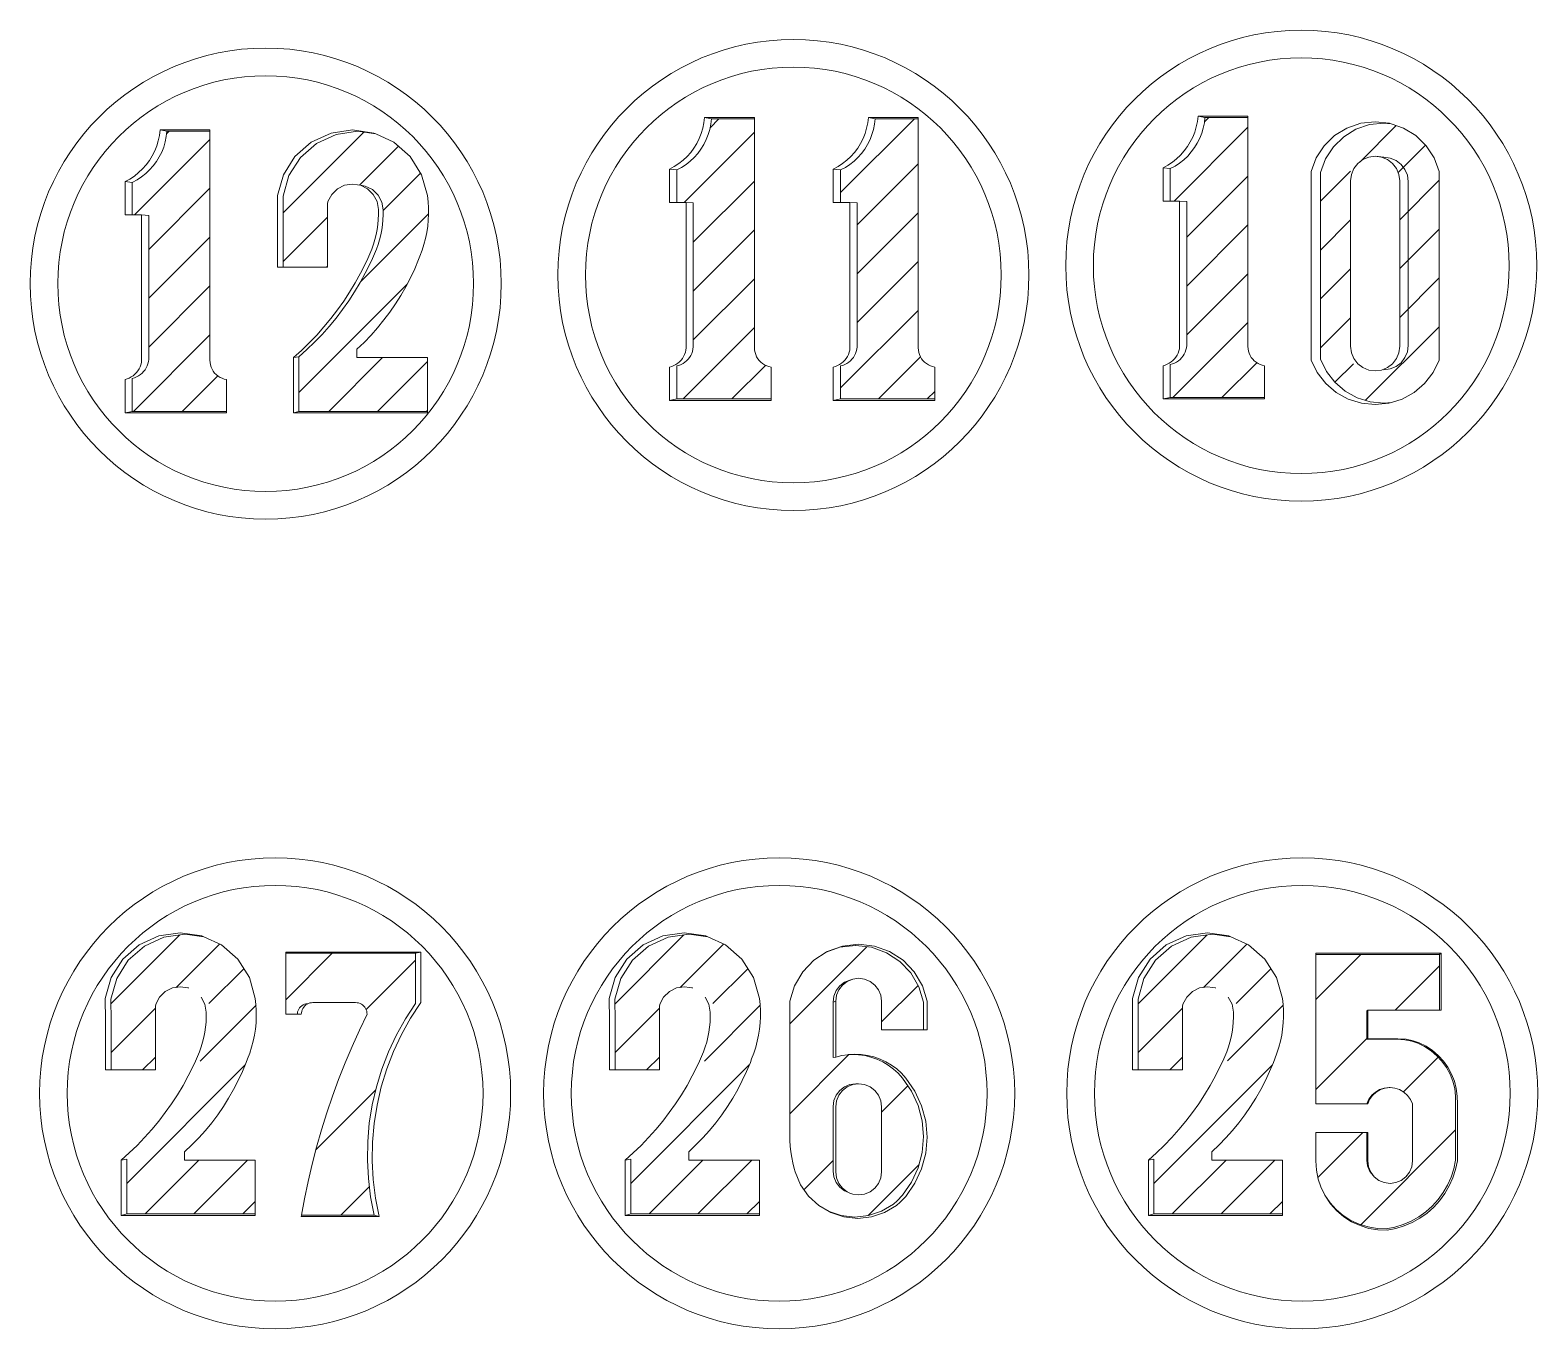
# Model space of a CAD drawing. Header units: inches. Extents: x -1979 to 7680, y -968 to 3127.
# Drawn here: x 2776.9 to 2827.2, y 992.8 to 1036.1 of the extents above; entities that cross this region are included whole.
import ezdxf

# ---------------------------------------------------------------- set-up
doc = ezdxf.new("R2010")
doc.units = ezdxf.units.IN
doc.header["$MEASUREMENT"] = 0
pattern_1 = [(45, (2232.7072, 1574.1366), (-0.8148213, 0.8148213), [])]

msp = doc.modelspace()

# ---------------------------------------------------------------- hatches: boundary and pattern name
at = {"lineweight": 20}
h = msp.add_hatch(dxfattribs=at)
h.set_pattern_fill('ANSI31', color=256, scale=9.218651)
h.set_pattern_definition(pattern_1)
h.paths.add_polyline_path([(2817.918, 1024.941), (2817.849, 1024.974), (2817.783, 1025.015), (2817.724, 1025.064), (2817.67, 1025.119), (2817.623, 1025.18), (2817.584, 1025.246), (2817.553, 1025.317), (2817.53, 1025.39), (2817.516, 1025.466), (2817.512, 1025.543), (2817.512, 1033.184), (2816.078, 1033.184), (2816.057, 1033.005), (2816.02, 1032.829), (2815.969, 1032.657), (2815.902, 1032.49), (2815.821, 1032.329), (2815.727, 1032.176), (2815.62, 1032.032), (2815.501, 1031.897), (2815.37, 1031.774), (2815.229, 1031.662), (2815.079, 1031.563), (2814.921, 1031.477), (2814.921, 1030.395), (2815.233, 1030.395), (2815.471, 1030.378), (2815.471, 1025.574), (2815.461, 1025.499), (2815.443, 1025.427), (2815.418, 1025.356), (2815.385, 1025.289), (2815.346, 1025.225), (2815.3, 1025.166), (2815.248, 1025.112), (2815.191, 1025.063), (2815.129, 1025.021), (2815.063, 1024.986), (2814.993, 1024.958), (2814.921, 1024.937), (2814.921, 1023.838), (2818.067, 1023.838), (2818.067, 1024.901), (2817.991, 1024.917)])
h = msp.add_hatch(dxfattribs=at)
h.set_pattern_fill('ANSI31', color=256, scale=9.218651)
h.set_pattern_definition(pattern_1)
h.paths.add_polyline_path([(2783.288, 1024.48), (2783.218, 1024.512), (2783.153, 1024.553), (2783.093, 1024.602), (2783.039, 1024.657), (2782.993, 1024.718), (2782.953, 1024.785), (2782.922, 1024.855), (2782.9, 1024.929), (2782.886, 1025.005), (2782.881, 1025.082), (2782.881, 1032.722), (2781.448, 1032.722), (2781.426, 1032.544), (2781.39, 1032.367), (2781.338, 1032.195), (2781.272, 1032.028), (2781.191, 1031.868), (2781.097, 1031.715), (2780.99, 1031.57), (2780.87, 1031.436), (2780.74, 1031.312), (2780.599, 1031.2), (2780.449, 1031.101), (2780.291, 1031.016), (2780.291, 1029.933), (2780.603, 1029.933), (2780.841, 1029.916), (2780.841, 1025.112), (2780.831, 1025.038), (2780.813, 1024.965), (2780.788, 1024.894), (2780.755, 1024.827), (2780.716, 1024.763), (2780.67, 1024.704), (2780.618, 1024.65), (2780.561, 1024.602), (2780.498, 1024.56), (2780.432, 1024.525), (2780.363, 1024.496), (2780.291, 1024.476), (2780.291, 1023.376), (2783.437, 1023.376), (2783.437, 1024.439), (2783.361, 1024.455)])
h = msp.add_hatch(dxfattribs=at)
h.set_pattern_fill('ANSI31', color=256, scale=9.218651)
h.set_pattern_definition(pattern_1)
h.paths.add_polyline_path([(2790.143, 1025.172), (2787.783, 1025.172), (2787.783, 1025.45), (2788.024, 1025.68), (2788.255, 1025.919), (2788.476, 1026.168), (2788.687, 1026.426), (2788.887, 1026.692), (2789.075, 1026.966), (2789.253, 1027.248), (2789.418, 1027.536), (2789.572, 1027.832), (2789.713, 1028.133), (2789.842, 1028.44), (2789.885, 1028.559), (2789.958, 1028.752), (2790.021, 1028.948), (2790.073, 1029.147), (2790.115, 1029.348), (2790.146, 1029.551), (2790.167, 1029.756), (2790.177, 1029.961), (2790.176, 1030.167), (2790.165, 1030.372), (2790.143, 1030.577), (2789.944, 1031.273), (2789.557, 1031.884), (2789.012, 1032.361), (2788.42, 1032.633), (2787.802, 1032.722), (2787.092, 1032.619), (2786.441, 1032.32), (2785.901, 1031.848), (2785.518, 1031.243), (2785.321, 1030.553), (2785.328, 1029.837), (2785.328, 1028.187), (2786.805, 1028.187), (2786.805, 1030.355), (2786.944, 1030.616), (2787.135, 1030.803), (2787.374, 1030.922), (2787.637, 1030.963), (2787.802, 1030.936), (2787.901, 1030.922), (2787.906, 1030.92), (2788.063, 1030.895), (2788.3, 1030.777), (2788.489, 1030.593), (2788.613, 1030.359), (2788.661, 1030.099), (2788.661, 1029.932), (2788.653, 1029.764), (2788.637, 1029.598), (2788.613, 1029.432), (2788.581, 1029.268), (2788.541, 1029.105), (2788.493, 1028.945), (2788.438, 1028.787), (2788.375, 1028.632), (2788.304, 1028.48), (2788.226, 1028.306), (2788.065, 1027.986), (2787.892, 1027.673), (2787.707, 1027.366), (2787.512, 1027.066), (2787.305, 1026.774), (2787.087, 1026.49), (2786.859, 1026.214), (2786.62, 1025.947), (2786.372, 1025.689), (2786.115, 1025.44), (2785.848, 1025.202), (2785.848, 1023.376), (2790.143, 1023.376)])
h = msp.add_hatch(dxfattribs=at)
h.set_pattern_fill('ANSI31', color=256, scale=9.218651)
h.set_pattern_definition(pattern_1)
h.paths.add_polyline_path([(2801.455, 1024.895), (2801.385, 1024.928), (2801.32, 1024.969), (2801.26, 1025.017), (2801.206, 1025.072), (2801.159, 1025.133), (2801.12, 1025.2), (2801.089, 1025.27), (2801.066, 1025.344), (2801.053, 1025.42), (2801.048, 1025.497), (2801.048, 1033.137), (2799.614, 1033.137), (2799.593, 1032.959), (2799.557, 1032.783), (2799.505, 1032.61), (2799.439, 1032.443), (2799.358, 1032.283), (2799.264, 1032.13), (2799.156, 1031.985), (2799.037, 1031.851), (2798.906, 1031.727), (2798.766, 1031.616), (2798.616, 1031.516), (2798.458, 1031.431), (2798.458, 1030.348), (2798.77, 1030.348), (2799.007, 1030.331), (2799.007, 1025.527), (2798.997, 1025.453), (2798.98, 1025.38), (2798.954, 1025.309), (2798.922, 1025.242), (2798.882, 1025.178), (2798.837, 1025.119), (2798.785, 1025.065), (2798.727, 1025.017), (2798.665, 1024.975), (2798.599, 1024.94), (2798.53, 1024.912), (2798.458, 1024.891), (2798.458, 1023.791), (2801.603, 1023.791), (2801.603, 1024.854), (2801.528, 1024.87)])
h = msp.add_hatch(dxfattribs=at)
h.set_pattern_fill('ANSI31', color=256, scale=9.218651)
h.set_pattern_definition(pattern_1)
h.paths.add_polyline_path([(2806.919, 1024.895), (2806.849, 1024.928), (2806.784, 1024.969), (2806.724, 1025.017), (2806.67, 1025.072), (2806.624, 1025.133), (2806.584, 1025.2), (2806.553, 1025.27), (2806.531, 1025.344), (2806.517, 1025.42), (2806.512, 1025.497), (2806.512, 1033.137), (2805.079, 1033.137), (2805.057, 1032.959), (2805.021, 1032.783), (2804.969, 1032.61), (2804.903, 1032.443), (2804.822, 1032.283), (2804.728, 1032.13), (2804.621, 1031.985), (2804.501, 1031.851), (2804.371, 1031.727), (2804.23, 1031.616), (2804.08, 1031.516), (2803.922, 1031.431), (2803.922, 1030.348), (2804.234, 1030.348), (2804.472, 1030.331), (2804.472, 1025.527), (2804.462, 1025.453), (2804.444, 1025.38), (2804.419, 1025.309), (2804.386, 1025.242), (2804.347, 1025.178), (2804.301, 1025.119), (2804.249, 1025.065), (2804.192, 1025.017), (2804.13, 1024.975), (2804.063, 1024.94), (2803.994, 1024.912), (2803.922, 1024.891), (2803.922, 1023.791), (2807.068, 1023.791), (2807.068, 1024.854), (2806.992, 1024.87)])
h = msp.add_hatch(dxfattribs=at)
h.set_pattern_fill('ANSI31', color=256, scale=9.218651)
h.set_pattern_definition(pattern_1)
h.paths.add_polyline_path([(2819.933, 1031.348), (2819.933, 1025.12), (2820.134, 1024.711), (2820.414, 1024.351), (2820.76, 1024.054), (2821.159, 1023.833), (2821.594, 1023.697), (2822.047, 1023.651), (2822.297, 1023.676), (2822.652, 1023.788), (2823.055, 1024.011), (2823.405, 1024.31), (2823.687, 1024.674), (2823.89, 1025.087), (2823.89, 1031.377), (2823.721, 1031.831), (2823.456, 1032.237), (2823.109, 1032.576), (2822.696, 1032.83), (2822.29, 1032.97), (2822.047, 1032.997), (2821.57, 1032.944), (2821.116, 1032.788), (2820.707, 1032.536), (2820.363, 1032.201), (2820.1, 1031.798)])
h.paths.add_polyline_path([(2822.575, 1025.152), (2821.878, 1024.617), (2821.011, 1024.976), (2820.935, 1025.548), (2820.935, 1031.466), (2821.633, 1032.001), (2821.955, 1031.867), (2822.322, 1031.826), (2822.575, 1031.215)], flags=16)
h = msp.add_hatch(dxfattribs=at)
h.set_pattern_fill('ANSI31', color=256, scale=9.218651)
h.set_pattern_definition([(45, (2144.1699, 1574.1366), (-0.8148213, 0.8148213), [])])
h.paths.add_polyline_path([(2784.395, 998.393), (2782.037, 998.393), (2782.037, 998.67), (2782.278, 998.9), (2782.509, 999.139), (2782.73, 999.388), (2782.94, 999.645), (2783.14, 999.911), (2783.329, 1000.185), (2783.506, 1000.466), (2783.671, 1000.755), (2783.825, 1001.05), (2783.966, 1001.351), (2784.095, 1001.658), (2784.138, 1001.777), (2784.211, 1001.969), (2784.273, 1002.165), (2784.325, 1002.364), (2784.367, 1002.565), (2784.399, 1002.768), (2784.419, 1002.973), (2784.429, 1003.178), (2784.429, 1003.383), (2784.417, 1003.589), (2784.395, 1003.793), (2784.197, 1004.488), (2783.809, 1005.099), (2783.265, 1005.575), (2782.674, 1005.847), (2782.056, 1005.936), (2781.347, 1005.834), (2780.697, 1005.535), (2780.157, 1005.063), (2779.774, 1004.458), (2779.577, 1003.77), (2779.584, 1003.053), (2779.584, 1001.406), (2781.06, 1001.406), (2781.06, 1003.572), (2781.198, 1003.832), (2781.39, 1004.019), (2781.628, 1004.138), (2781.892, 1004.179), (2782.056, 1004.152), (2782.155, 1004.138), (2782.16, 1004.136), (2782.317, 1004.111), (2782.553, 1003.993), (2782.743, 1003.809), (2782.867, 1003.575), (2782.914, 1003.315), (2782.914, 1003.148), (2782.906, 1002.981), (2782.89, 1002.815), (2782.866, 1002.649), (2782.834, 1002.485), (2782.794, 1002.323), (2782.747, 1002.162), (2782.691, 1002.004), (2782.628, 1001.85), (2782.558, 1001.698), (2782.48, 1001.524), (2782.319, 1001.205), (2782.146, 1000.891), (2781.962, 1000.585), (2781.766, 1000.285), (2781.559, 999.993), (2781.342, 999.709), (2781.114, 999.434), (2780.876, 999.167), (2780.628, 998.909), (2780.37, 998.661), (2780.104, 998.422), (2780.104, 996.598), (2784.395, 996.598)])
h = msp.add_hatch(dxfattribs=at)
h.set_pattern_fill('ANSI31', color=256, scale=9.218651)
h.set_pattern_definition([(45, (2160.9864, 1574.1366), (-0.8148213, 0.8148213), [])])
h.paths.add_polyline_path([(2801.211, 998.393), (2798.854, 998.393), (2798.854, 998.67), (2799.094, 998.9), (2799.325, 999.139), (2799.546, 999.388), (2799.757, 999.645), (2799.956, 999.911), (2800.145, 1000.185), (2800.322, 1000.466), (2800.488, 1000.755), (2800.641, 1001.05), (2800.782, 1001.351), (2800.911, 1001.658), (2800.954, 1001.777), (2801.027, 1001.969), (2801.09, 1002.165), (2801.142, 1002.364), (2801.184, 1002.565), (2801.215, 1002.768), (2801.236, 1002.973), (2801.246, 1003.178), (2801.245, 1003.383), (2801.233, 1003.589), (2801.211, 1003.793), (2801.013, 1004.488), (2800.626, 1005.099), (2800.081, 1005.575), (2799.49, 1005.847), (2798.872, 1005.936), (2798.164, 1005.834), (2797.513, 1005.535), (2796.974, 1005.063), (2796.59, 1004.458), (2796.394, 1003.77), (2796.401, 1003.053), (2796.401, 1001.406), (2797.876, 1001.406), (2797.876, 1003.572), (2798.015, 1003.832), (2798.206, 1004.019), (2798.445, 1004.138), (2798.708, 1004.179), (2798.872, 1004.152), (2798.972, 1004.138), (2798.976, 1004.136), (2799.134, 1004.111), (2799.37, 1003.993), (2799.559, 1003.809), (2799.683, 1003.575), (2799.73, 1003.315), (2799.731, 1003.148), (2799.723, 1002.981), (2799.707, 1002.815), (2799.683, 1002.649), (2799.651, 1002.485), (2799.611, 1002.323), (2799.563, 1002.162), (2799.508, 1002.004), (2799.445, 1001.85), (2799.374, 1001.698), (2799.296, 1001.524), (2799.135, 1001.205), (2798.963, 1000.891), (2798.778, 1000.585), (2798.583, 1000.285), (2798.376, 999.993), (2798.158, 999.709), (2797.93, 999.434), (2797.692, 999.167), (2797.444, 998.909), (2797.187, 998.661), (2796.92, 998.422), (2796.92, 996.598), (2801.211, 996.598)])
h = msp.add_hatch(dxfattribs=at)
h.set_pattern_fill('ANSI31', color=256, scale=17)
h.set_pattern_definition([(45, (1809.5133, 1888.4863), (-1.502602, 1.502602), [])])
h.paths.add_polyline_path([(2805.988, 1001.134), (2805.844, 1001.292), (2805.685, 1001.435), (2805.513, 1001.562), (2805.329, 1001.671), (2805.135, 1001.761), (2804.934, 1001.832), (2804.726, 1001.882), (2804.514, 1001.912), (2804.301, 1001.921), (2804.154, 1001.912), (2803.966, 1001.882), (2803.757, 1001.828), (2803.67, 1001.821), (2803.67, 1003.671), (2803.695, 1003.867), (2803.771, 1004.05), (2803.892, 1004.207), (2804.049, 1004.328), (2804.232, 1004.404), (2804.325, 1004.436), (2804.524, 1004.462), (2804.722, 1004.436), (2804.907, 1004.36), (2805.065, 1004.238), (2805.187, 1004.079), (2805.264, 1003.894), (2805.29, 1003.696), (2805.29, 1002.744), (2806.69, 1002.744), (2806.69, 1003.671), (2806.533, 1004.18), (2806.264, 1004.639), (2805.896, 1005.024), (2805.451, 1005.315), (2804.95, 1005.496), (2804.428, 1005.557), (2804.421, 1005.557), (2803.892, 1005.496), (2803.44, 1005.332), (2803.027, 1005.062), (2802.656, 1004.673), (2802.384, 1004.21), (2802.225, 1003.696), (2802.225, 999.245), (2802.229, 999.054), (2802.242, 998.864), (2802.263, 998.675), (2802.292, 998.486), (2802.33, 998.3), (2802.375, 998.115), (2802.409, 998.001), (2802.588, 997.574), (2802.854, 997.195), (2803.194, 996.881), (2803.535, 996.68), (2803.941, 996.546), (2804.397, 996.497), (2804.852, 996.546), (2805.287, 996.69), (2805.682, 996.922), (2805.805, 997.036), (2805.988, 997.222), (2806.288, 997.658), (2806.509, 998.139), (2806.645, 998.651), (2806.69, 999.178), (2806.645, 999.706), (2806.509, 1000.217), (2806.288, 1000.698)])
h.paths.add_polyline_path([(2803.695, 1000.383), (2803.771, 1000.566), (2803.892, 1000.723), (2804.049, 1000.843), (2804.232, 1000.919), (2804.428, 1000.945), (2804.524, 1000.943), (2804.722, 1000.917), (2804.907, 1000.841), (2805.065, 1000.719), (2805.187, 1000.56), (2805.264, 1000.375), (2805.29, 1000.177), (2805.29, 998.001), (2805.264, 997.802), (2805.187, 997.617), (2805.065, 997.459), (2804.907, 997.337), (2804.722, 997.26), (2804.524, 997.234), (2804.325, 997.26), (2804.232, 997.298), (2804.141, 997.337), (2804.049, 997.374), (2803.892, 997.494), (2803.771, 997.652), (2803.695, 997.834), (2803.67, 998.031), (2803.67, 1000.186)], flags=16)
h = msp.add_hatch(dxfattribs=at)
h.set_pattern_fill('ANSI31', color=256, scale=9.218651)
h.set_pattern_definition([(45, (2178.4394, 1574.1366), (-0.8148213, 0.8148213), [])])
h.paths.add_polyline_path([(2818.664, 998.393), (2816.307, 998.393), (2816.307, 998.67), (2816.548, 998.9), (2816.778, 999.139), (2816.999, 999.388), (2817.21, 999.645), (2817.409, 999.911), (2817.598, 1000.185), (2817.775, 1000.466), (2817.941, 1000.755), (2818.094, 1001.05), (2818.235, 1001.351), (2818.364, 1001.658), (2818.407, 1001.777), (2818.48, 1001.969), (2818.543, 1002.165), (2818.595, 1002.364), (2818.637, 1002.565), (2818.668, 1002.768), (2818.689, 1002.973), (2818.699, 1003.178), (2818.698, 1003.383), (2818.687, 1003.589), (2818.664, 1003.793), (2818.466, 1004.488), (2818.079, 1005.099), (2817.534, 1005.575), (2816.943, 1005.847), (2816.326, 1005.936), (2815.617, 1005.834), (2814.966, 1005.535), (2814.427, 1005.063), (2814.043, 1004.458), (2813.847, 1003.77), (2813.854, 1003.053), (2813.854, 1001.406), (2815.329, 1001.406), (2815.329, 1003.572), (2815.468, 1003.832), (2815.659, 1004.019), (2815.898, 1004.138), (2816.161, 1004.179), (2816.326, 1004.152), (2816.425, 1004.138), (2816.429, 1004.136), (2816.587, 1004.111), (2816.823, 1003.993), (2817.012, 1003.809), (2817.136, 1003.575), (2817.184, 1003.315), (2817.184, 1003.148), (2817.176, 1002.981), (2817.16, 1002.815), (2817.136, 1002.649), (2817.104, 1002.485), (2817.064, 1002.323), (2817.016, 1002.162), (2816.961, 1002.004), (2816.898, 1001.85), (2816.828, 1001.698), (2816.749, 1001.524), (2816.588, 1001.205), (2816.416, 1000.891), (2816.231, 1000.585), (2816.036, 1000.285), (2815.829, 999.993), (2815.611, 999.709), (2815.383, 999.434), (2815.145, 999.167), (2814.897, 998.909), (2814.64, 998.661), (2814.373, 998.422), (2814.373, 996.598), (2818.664, 996.598)])
h = msp.add_hatch(dxfattribs=at)
h.set_pattern_fill('ANSI31', color=256, scale=17)
h.set_pattern_definition([(45, (1807.0954, 1888.6537), (-1.502602, 1.502602), [])])
h.paths.add_polyline_path([(2788.198, 999.631), (2788.295, 1000.241), (2788.434, 1000.843), (2788.616, 1001.434), (2788.839, 1002.01), (2789.101, 1002.57), (2789.402, 1003.109), (2789.741, 1003.626), (2789.741, 1005.296), (2785.411, 1005.296), (2785.411, 1003.262), (2785.796, 1003.262), (2785.799, 1003.317), (2785.832, 1003.412), (2785.888, 1003.497), (2785.964, 1003.563), (2786.055, 1003.608), (2786.08, 1003.613), (2786.032, 1003.597), (2785.987, 1003.575), (2785.945, 1003.547), (2785.907, 1003.513), (2785.874, 1003.475), (2785.846, 1003.434), (2785.824, 1003.388), (2785.807, 1003.341), (2785.798, 1003.291), (2785.796, 1003.262), (2785.929, 1003.262), (2785.934, 1003.339), (2785.967, 1003.436), (2786.024, 1003.521), (2786.101, 1003.588), (2786.193, 1003.633), (2786.268, 1003.648), (2786.319, 1003.652), (2787.774, 1003.652), (2787.865, 1003.633), (2787.956, 1003.588), (2788.032, 1003.52), (2788.088, 1003.435), (2788.12, 1003.338), (2788.124, 1003.262), (2787.866, 1002.728), (2787.622, 1002.187), (2787.392, 1001.641), (2787.174, 1001.089), (2786.97, 1000.532), (2786.78, 999.97), (2786.603, 999.403), (2786.44, 998.833), (2786.292, 998.259), (2786.157, 997.681), (2786.036, 997.1), (2785.938, 996.561), (2788.362, 996.561), (2788.243, 997.167), (2788.166, 997.781), (2788.133, 998.398), (2788.144, 999.015)])
h = msp.add_hatch(dxfattribs=at)
h.set_pattern_fill('ANSI31', color=256, scale=17)
h.set_pattern_definition([(45, (1813.7434, 1888.0015), (-1.502602, 1.502602), [])])
h.paths.add_polyline_path([(2823.984, 1001.693), (2823.812, 1001.88), (2823.619, 1002.044), (2823.407, 1002.183), (2823.179, 1002.294), (2822.981, 1002.363), (2822.751, 1002.411), (2822.479, 1002.43), (2821.479, 1002.43), (2821.479, 1003.398), (2823.903, 1003.398), (2823.903, 1005.257), (2819.772, 1005.257), (2819.772, 1000.276), (2821.479, 1000.276), (2821.545, 1000.425), (2821.641, 1000.557), (2821.762, 1000.666), (2821.903, 1000.747), (2822.058, 1000.798), (2822.237, 1000.817), (2822.417, 1000.798), (2822.573, 1000.747), (2822.716, 1000.664), (2822.838, 1000.554), (2822.934, 1000.421), (2823.001, 1000.271), (2823.001, 998.368), (2822.976, 998.174), (2822.901, 997.994), (2822.782, 997.839), (2822.627, 997.72), (2822.447, 997.645), (2822.253, 997.62), (2822.06, 997.645), (2821.879, 997.72), (2821.71, 997.85), (2821.579, 998.021), (2821.505, 998.2), (2821.479, 998.391), (2821.479, 999.319), (2819.772, 999.319), (2819.772, 998.368), (2819.793, 998.06), (2819.854, 997.757), (2819.944, 997.499), (2820.082, 997.226), (2820.254, 996.974), (2820.459, 996.747), (2820.692, 996.55), (2820.949, 996.385), (2821.226, 996.256), (2821.518, 996.165), (2821.819, 996.114), (2822.125, 996.103), (2822.41, 996.159), (2822.687, 996.245), (2822.954, 996.36), (2823.207, 996.502), (2823.444, 996.671), (2823.661, 996.864), (2823.857, 997.079), (2824.029, 997.314), (2824.174, 997.565), (2824.292, 997.83), (2824.382, 998.107), (2824.441, 998.391), (2824.441, 1000.276), (2824.44, 1000.53), (2824.408, 1000.782), (2824.345, 1001.027), (2824.253, 1001.264), (2824.132, 1001.486)])

# ---------------------------------------------------------------- linework, layer by layer
for p, q in [((2798.458, 1031.431), (2798.458, 1030.348)), ((2803.922, 1031.431), (2803.922, 1030.348)), ((2814.921, 1031.477), (2814.921, 1030.395)), ((2780.291, 1031.016), (2780.291, 1029.933)), ((2798.458, 1023.791), (2801.603, 1023.791)), ((2803.922, 1023.791), (2807.068, 1023.791)), ((2814.921, 1023.838), (2818.067, 1023.838)), ((2780.291, 1023.376), (2783.437, 1023.376)), ((2823.903, 1005.257), (2823.903, 1003.398)), ((2804.325, 1004.436), (2804.524, 1004.462)), ((2821.506, 1003.398), (2821.506, 1002.446)), ((2822.253, 1000.815), (2822.417, 1000.798)), ((2822.417, 1000.798), (2822.573, 1000.747)), ((2822.573, 1000.747), (2822.716, 1000.664)), ((2822.716, 1000.664), (2822.838, 1000.554)), ((2822.838, 1000.554), (2822.934, 1000.421)), ((2819.772, 1000.276), (2821.479, 1000.276)), ((2822.934, 1000.421), (2823.001, 1000.271)), ((2823.001, 1000.271), (2823.001, 998.368)), ((2822.901, 997.994), (2822.782, 997.839)), ((2822.976, 998.174), (2822.901, 997.994)), ((2823.001, 998.368), (2822.976, 998.174)), ((2821.879, 997.72), (2821.725, 997.839)), ((2822.06, 997.645), (2821.879, 997.72)), ((2822.253, 997.62), (2822.06, 997.645)), ((2822.447, 997.645), (2822.253, 997.62)), ((2822.627, 997.72), (2822.447, 997.645)), ((2822.782, 997.839), (2822.627, 997.72)), ((2785.938, 996.561), (2788.362, 996.561))]:
    msp.add_line(p, q, dxfattribs=at)
for points in [[(2798.215, 1023.744), (2801.603, 1023.744), (2801.603, 1023.791), (2801.603, 1024.854), (2801.528, 1024.87), (2801.455, 1024.895), (2801.385, 1024.928), (2801.32, 1024.969), (2801.26, 1025.017), (2801.206, 1025.072), (2801.159, 1025.133), (2801.12, 1025.2), (2801.089, 1025.27), (2801.066, 1025.344), (2801.053, 1025.42), (2801.048, 1025.497), (2801.048, 1033.137), (2801.048, 1033.182), (2799.383, 1033.182), (2799.361, 1033.002), (2799.324, 1032.824), (2799.272, 1032.65), (2799.205, 1032.481), (2799.124, 1032.319), (2799.028, 1032.164), (2798.92, 1032.019), (2798.8, 1031.883), (2798.668, 1031.758), (2798.526, 1031.645), (2798.374, 1031.545), (2798.215, 1031.459), (2798.215, 1030.348), (2798.458, 1030.348), (2798.77, 1030.348), (2798.77, 1025.497), (2798.76, 1025.422), (2798.742, 1025.348), (2798.716, 1025.277), (2798.683, 1025.209), (2798.644, 1025.145), (2798.597, 1025.085), (2798.545, 1025.03), (2798.487, 1024.982), (2798.424, 1024.939), (2798.357, 1024.904), (2798.287, 1024.875), (2798.215, 1024.854), (2798.215, 1023.744), (2798.458, 1023.791), (2798.458, 1024.891), (2798.53, 1024.912), (2798.599, 1024.94), (2798.665, 1024.975), (2798.727, 1025.017), (2798.785, 1025.065), (2798.837, 1025.119), (2798.882, 1025.178), (2798.922, 1025.242), (2798.954, 1025.309), (2798.98, 1025.38), (2798.997, 1025.453), (2799.007, 1025.527), (2799.007, 1030.331), (2798.77, 1030.348)], [(2799.383, 1033.182), (2799.614, 1033.137), (2801.048, 1033.137)], [(2803.679, 1023.744), (2807.068, 1023.744), (2807.068, 1023.791), (2807.068, 1024.854), (2806.992, 1024.87), (2806.919, 1024.895), (2806.849, 1024.928), (2806.784, 1024.969), (2806.724, 1025.017), (2806.67, 1025.072), (2806.624, 1025.133), (2806.584, 1025.2), (2806.553, 1025.27), (2806.531, 1025.344), (2806.517, 1025.42), (2806.512, 1025.497), (2806.512, 1033.137), (2806.512, 1033.182), (2804.847, 1033.182), (2804.826, 1033.002), (2804.789, 1032.824), (2804.736, 1032.65), (2804.669, 1032.481), (2804.588, 1032.319), (2804.493, 1032.164), (2804.384, 1032.019), (2804.264, 1031.883), (2804.132, 1031.758), (2803.99, 1031.645), (2803.838, 1031.545), (2803.679, 1031.459), (2803.679, 1030.348), (2803.922, 1030.348), (2804.234, 1030.348), (2804.234, 1025.497), (2804.224, 1025.422), (2804.206, 1025.348), (2804.181, 1025.277), (2804.148, 1025.209), (2804.108, 1025.145), (2804.061, 1025.085), (2804.009, 1025.03), (2803.951, 1024.982), (2803.889, 1024.939), (2803.822, 1024.904), (2803.752, 1024.875), (2803.679, 1024.854), (2803.679, 1023.744), (2803.922, 1023.791), (2803.922, 1024.891), (2803.994, 1024.912), (2804.063, 1024.94), (2804.13, 1024.975), (2804.192, 1025.017), (2804.249, 1025.065), (2804.301, 1025.119), (2804.347, 1025.178), (2804.386, 1025.242), (2804.419, 1025.309), (2804.444, 1025.38), (2804.462, 1025.453), (2804.472, 1025.527), (2804.472, 1030.331), (2804.234, 1030.348)], [(2804.847, 1033.182), (2805.079, 1033.137), (2806.512, 1033.137)], [(2814.678, 1023.791), (2818.067, 1023.791), (2818.067, 1023.838), (2818.067, 1024.901), (2817.991, 1024.917), (2817.918, 1024.941), (2817.849, 1024.974), (2817.783, 1025.015), (2817.724, 1025.064), (2817.67, 1025.119), (2817.623, 1025.18), (2817.584, 1025.246), (2817.553, 1025.317), (2817.53, 1025.39), (2817.516, 1025.466), (2817.512, 1025.543), (2817.512, 1033.184), (2817.512, 1033.228), (2815.846, 1033.228), (2815.825, 1033.048), (2815.788, 1032.87), (2815.736, 1032.696), (2815.669, 1032.528), (2815.587, 1032.365), (2815.492, 1032.211), (2815.384, 1032.065), (2815.263, 1031.929), (2815.131, 1031.805), (2814.989, 1031.692), (2814.838, 1031.592), (2814.678, 1031.505), (2814.678, 1030.395), (2814.921, 1030.395), (2815.233, 1030.395), (2815.233, 1025.543), (2815.223, 1025.468), (2815.205, 1025.395), (2815.18, 1025.324), (2815.147, 1025.255), (2815.107, 1025.191), (2815.061, 1025.131), (2815.008, 1025.077), (2814.95, 1025.028), (2814.888, 1024.986), (2814.821, 1024.95), (2814.751, 1024.922), (2814.678, 1024.901), (2814.678, 1023.791), (2814.921, 1023.838), (2814.921, 1024.937), (2814.993, 1024.958), (2815.063, 1024.986), (2815.129, 1025.021), (2815.191, 1025.063), (2815.248, 1025.112), (2815.3, 1025.166), (2815.346, 1025.225), (2815.385, 1025.289), (2815.418, 1025.356), (2815.443, 1025.427), (2815.461, 1025.499), (2815.471, 1025.574), (2815.471, 1030.378), (2815.233, 1030.395)], [(2814.678, 1031.505), (2814.921, 1031.477), (2815.079, 1031.563), (2815.229, 1031.662), (2815.37, 1031.774), (2815.501, 1031.897), (2815.62, 1032.032), (2815.727, 1032.176), (2815.821, 1032.329), (2815.902, 1032.49), (2815.969, 1032.657), (2816.02, 1032.829), (2816.057, 1033.005), (2816.078, 1033.184)], [(2815.846, 1033.228), (2816.078, 1033.184), (2817.512, 1033.184)], [(2780.048, 1023.329), (2783.437, 1023.329), (2783.437, 1023.376), (2783.437, 1024.439), (2783.361, 1024.455), (2783.288, 1024.48), (2783.218, 1024.512), (2783.153, 1024.553), (2783.093, 1024.602), (2783.039, 1024.657), (2782.993, 1024.718), (2782.953, 1024.785), (2782.922, 1024.855), (2782.9, 1024.929), (2782.886, 1025.005), (2782.881, 1025.082), (2782.881, 1032.722), (2782.881, 1032.767), (2781.216, 1032.767), (2781.195, 1032.586), (2781.158, 1032.409), (2781.105, 1032.235), (2781.038, 1032.066), (2780.957, 1031.904), (2780.862, 1031.749), (2780.753, 1031.604), (2780.633, 1031.468), (2780.501, 1031.343), (2780.359, 1031.23), (2780.207, 1031.13), (2780.048, 1031.043), (2780.048, 1029.933), (2780.291, 1029.933), (2780.603, 1029.933), (2780.603, 1025.082), (2780.593, 1025.007), (2780.575, 1024.933), (2780.55, 1024.862), (2780.517, 1024.794), (2780.477, 1024.73), (2780.43, 1024.67), (2780.378, 1024.615), (2780.32, 1024.566), (2780.257, 1024.524), (2780.191, 1024.488), (2780.121, 1024.46), (2780.048, 1024.439), (2780.048, 1023.329), (2780.291, 1023.376), (2780.291, 1024.476), (2780.363, 1024.496), (2780.432, 1024.525), (2780.498, 1024.56), (2780.561, 1024.602), (2780.618, 1024.65), (2780.67, 1024.704), (2780.716, 1024.763), (2780.755, 1024.827), (2780.788, 1024.894), (2780.813, 1024.965), (2780.831, 1025.038), (2780.841, 1025.112), (2780.841, 1029.916), (2780.603, 1029.933)], [(2780.048, 1031.043), (2780.291, 1031.016), (2780.449, 1031.101), (2780.599, 1031.2), (2780.74, 1031.312), (2780.87, 1031.436), (2780.99, 1031.57), (2781.097, 1031.715), (2781.191, 1031.868), (2781.272, 1032.028), (2781.338, 1032.195), (2781.39, 1032.367), (2781.426, 1032.544), (2781.448, 1032.722)], [(2781.216, 1032.767), (2781.448, 1032.722), (2782.881, 1032.722)], [(2785.139, 1028.187), (2785.139, 1029.853), (2785.132, 1030.577), (2785.331, 1031.273), (2785.718, 1031.884), (2786.263, 1032.361), (2786.921, 1032.663), (2787.637, 1032.767), (2788.354, 1032.663), (2788.42, 1032.633), (2789.012, 1032.361), (2789.557, 1031.884), (2789.944, 1031.273), (2790.143, 1030.577), (2790.165, 1030.372), (2790.176, 1030.167), (2790.177, 1029.961), (2790.167, 1029.756), (2790.146, 1029.551), (2790.115, 1029.348), (2790.073, 1029.147), (2790.021, 1028.948), (2789.958, 1028.752), (2789.885, 1028.559), (2789.842, 1028.44), (2789.713, 1028.133), (2789.572, 1027.832), (2789.418, 1027.536), (2789.253, 1027.248), (2789.075, 1026.966), (2788.887, 1026.692), (2788.687, 1026.426), (2788.476, 1026.168), (2788.255, 1025.919), (2788.024, 1025.68), (2787.783, 1025.45), (2787.783, 1025.172), (2790.143, 1025.172), (2790.143, 1023.376), (2790.143, 1023.329), (2785.664, 1023.329)], [(2785.328, 1028.187), (2785.328, 1029.837), (2785.321, 1030.553), (2785.518, 1031.243), (2785.901, 1031.848), (2786.441, 1032.32), (2787.092, 1032.619), (2787.802, 1032.722), (2788.42, 1032.633)], [(2798.215, 1031.459), (2798.458, 1031.431), (2798.616, 1031.516), (2798.766, 1031.616), (2798.906, 1031.727), (2799.037, 1031.851), (2799.156, 1031.985), (2799.264, 1032.13), (2799.358, 1032.283), (2799.439, 1032.443), (2799.505, 1032.61), (2799.557, 1032.783), (2799.593, 1032.959), (2799.614, 1033.137)], [(2803.679, 1031.459), (2803.922, 1031.431), (2804.08, 1031.516), (2804.23, 1031.616), (2804.371, 1031.727), (2804.501, 1031.851), (2804.621, 1031.985), (2804.728, 1032.13), (2804.822, 1032.283), (2804.903, 1032.443), (2804.969, 1032.61), (2805.021, 1032.783), (2805.057, 1032.959), (2805.079, 1033.137)], [(2822.297, 1023.676), (2822.047, 1023.651), (2821.594, 1023.697), (2821.159, 1023.833), (2820.76, 1024.054), (2820.414, 1024.351), (2820.134, 1024.711), (2819.933, 1025.12), (2819.933, 1031.348), (2820.1, 1031.798), (2820.363, 1032.201), (2820.707, 1032.536), (2821.116, 1032.788), (2821.57, 1032.944), (2822.047, 1032.997), (2822.29, 1032.97)], [(2822.047, 1024.764), (2822.257, 1024.792), (2822.453, 1024.873), (2822.621, 1025.002), (2822.75, 1025.17), (2822.831, 1025.366), (2822.859, 1025.576), (2822.859, 1031.045), (2822.831, 1031.255), (2822.75, 1031.451), (2822.621, 1031.619), (2822.453, 1031.748), (2822.257, 1031.829), (2822.047, 1031.857), (2821.755, 1031.89), (2821.543, 1031.862), (2821.345, 1031.781), (2821.175, 1031.65), (2821.045, 1031.48), (2820.963, 1031.283), (2820.935, 1031.071), (2820.935, 1025.548)], [(2820.935, 1025.548), (2820.963, 1025.335), (2821.045, 1025.138), (2821.175, 1024.968), (2821.345, 1024.838), (2821.543, 1024.756), (2821.755, 1024.728), (2821.967, 1024.756), (2822.165, 1024.838), (2822.335, 1024.968), (2822.465, 1025.138), (2822.547, 1025.335), (2822.575, 1025.548), (2822.575, 1031.071), (2822.547, 1031.283), (2822.465, 1031.48), (2822.335, 1031.65), (2822.165, 1031.781), (2821.967, 1031.862), (2821.755, 1031.89)], [(2785.139, 1028.187), (2785.328, 1028.187), (2786.805, 1028.187), (2786.805, 1030.307), (2786.818, 1030.381), (2786.944, 1030.616), (2787.135, 1030.803), (2787.374, 1030.922), (2787.637, 1030.963), (2787.802, 1030.936), (2787.901, 1030.922), (2787.906, 1030.92)], [(2788.331, 1030.616), (2788.14, 1030.803), (2787.906, 1030.92), (2788.063, 1030.895), (2788.3, 1030.777), (2788.489, 1030.593), (2788.613, 1030.359), (2788.661, 1030.099), (2788.661, 1029.932), (2788.653, 1029.764), (2788.637, 1029.598), (2788.613, 1029.432), (2788.581, 1029.268), (2788.541, 1029.105), (2788.493, 1028.945), (2788.438, 1028.787), (2788.375, 1028.632), (2788.304, 1028.48), (2788.226, 1028.306), (2788.065, 1027.986), (2787.892, 1027.673), (2787.707, 1027.366), (2787.512, 1027.066), (2787.305, 1026.774), (2787.087, 1026.49), (2786.859, 1026.214), (2786.62, 1025.947), (2786.372, 1025.689), (2786.115, 1025.44), (2785.848, 1025.202)], [(2788.331, 1030.616), (2788.457, 1030.381), (2788.505, 1030.118), (2788.505, 1029.949), (2788.497, 1029.78), (2788.481, 1029.612), (2788.456, 1029.444), (2788.424, 1029.278), (2788.384, 1029.114), (2788.336, 1028.952), (2788.28, 1028.793), (2788.216, 1028.636), (2788.145, 1028.483), (2788.066, 1028.307), (2787.903, 1027.984), (2787.728, 1027.668), (2787.542, 1027.358), (2787.344, 1027.055), (2787.135, 1026.76), (2786.916, 1026.473), (2786.685, 1026.195), (2786.444, 1025.925), (2786.194, 1025.664), (2785.934, 1025.413), (2785.664, 1025.172), (2785.664, 1023.329), (2785.848, 1023.376), (2790.143, 1023.376)], [(2785.664, 1025.172), (2785.848, 1025.202), (2785.848, 1023.376)], [(2779.396, 1001.406), (2779.396, 1003.07), (2779.389, 1003.793), (2779.587, 1004.488), (2779.974, 1005.099), (2780.519, 1005.575), (2781.176, 1005.877), (2781.892, 1005.981), (2782.608, 1005.877), (2782.674, 1005.847), (2783.265, 1005.575), (2783.809, 1005.099), (2784.197, 1004.488), (2784.395, 1003.793), (2784.417, 1003.589), (2784.429, 1003.383), (2784.429, 1003.178), (2784.419, 1002.973), (2784.399, 1002.768), (2784.367, 1002.565), (2784.325, 1002.364), (2784.273, 1002.165), (2784.211, 1001.969), (2784.138, 1001.777), (2784.095, 1001.658), (2783.966, 1001.351), (2783.825, 1001.05), (2783.671, 1000.755), (2783.506, 1000.466), (2783.329, 1000.185), (2783.14, 999.911), (2782.94, 999.645), (2782.73, 999.388), (2782.509, 999.139), (2782.278, 998.9), (2782.037, 998.67), (2782.037, 998.393), (2784.395, 998.393), (2784.395, 996.598), (2784.395, 996.551), (2779.92, 996.551)], [(2779.584, 1001.406), (2779.584, 1003.053), (2779.577, 1003.77), (2779.774, 1004.458), (2780.157, 1005.063), (2780.697, 1005.535), (2781.347, 1005.834), (2782.056, 1005.936), (2782.674, 1005.847)], [(2796.212, 1001.406), (2796.212, 1003.07), (2796.205, 1003.793), (2796.404, 1004.488), (2796.791, 1005.099), (2797.335, 1005.575), (2797.992, 1005.877), (2798.708, 1005.981), (2799.424, 1005.877), (2799.49, 1005.847), (2800.081, 1005.575), (2800.626, 1005.099), (2801.013, 1004.488), (2801.211, 1003.793), (2801.233, 1003.589), (2801.245, 1003.383), (2801.246, 1003.178), (2801.236, 1002.973), (2801.215, 1002.768), (2801.184, 1002.565), (2801.142, 1002.364), (2801.09, 1002.165), (2801.027, 1001.969), (2800.954, 1001.777), (2800.911, 1001.658), (2800.782, 1001.351), (2800.641, 1001.05), (2800.488, 1000.755), (2800.322, 1000.466), (2800.145, 1000.185), (2799.956, 999.911), (2799.757, 999.645), (2799.546, 999.388), (2799.325, 999.139), (2799.094, 998.9), (2798.854, 998.67), (2798.854, 998.393), (2801.211, 998.393), (2801.211, 996.598), (2801.211, 996.551), (2796.737, 996.551)], [(2796.401, 1001.406), (2796.401, 1003.053), (2796.394, 1003.77), (2796.59, 1004.458), (2796.974, 1005.063), (2797.513, 1005.535), (2798.164, 1005.834), (2798.872, 1005.936), (2799.49, 1005.847)], [(2802.33, 998.3), (2802.292, 998.486), (2802.263, 998.675), (2802.242, 998.864), (2802.229, 999.054), (2802.225, 999.245), (2802.225, 1003.696), (2802.384, 1004.21), (2802.656, 1004.673), (2803.027, 1005.062), (2803.44, 1005.332), (2803.477, 1005.356), (2803.982, 1005.539), (2804.516, 1005.601), (2804.524, 1005.601), (2805.05, 1005.539), (2805.556, 1005.356), (2806.006, 1005.062)], [(2803.44, 1005.332), (2803.892, 1005.496), (2804.421, 1005.557), (2804.428, 1005.557), (2804.95, 1005.496), (2805.451, 1005.315), (2805.896, 1005.024), (2806.264, 1004.639), (2806.533, 1004.18), (2806.69, 1003.671), (2806.69, 1002.744)], [(2813.665, 1001.406), (2813.665, 1003.07), (2813.658, 1003.793), (2813.857, 1004.488), (2814.244, 1005.099), (2814.788, 1005.575), (2815.446, 1005.877), (2816.161, 1005.981), (2816.877, 1005.877), (2816.943, 1005.847), (2817.534, 1005.575), (2818.079, 1005.099), (2818.466, 1004.488), (2818.664, 1003.793), (2818.687, 1003.589), (2818.698, 1003.383), (2818.699, 1003.178), (2818.689, 1002.973), (2818.668, 1002.768), (2818.637, 1002.565), (2818.595, 1002.364), (2818.543, 1002.165), (2818.48, 1001.969), (2818.407, 1001.777), (2818.364, 1001.658), (2818.235, 1001.351), (2818.094, 1001.05), (2817.941, 1000.755), (2817.775, 1000.466), (2817.598, 1000.185), (2817.409, 999.911), (2817.21, 999.645), (2816.999, 999.388), (2816.778, 999.139), (2816.548, 998.9), (2816.307, 998.67), (2816.307, 998.393), (2818.664, 998.393), (2818.664, 996.598), (2818.664, 996.551), (2814.19, 996.551)], [(2813.854, 1001.406), (2813.854, 1003.053), (2813.847, 1003.77), (2814.043, 1004.458), (2814.427, 1005.063), (2814.966, 1005.535), (2815.617, 1005.834), (2816.326, 1005.936), (2816.943, 1005.847)], [(2789.915, 1005.338), (2789.741, 1005.296), (2785.411, 1005.296)], [(2789.741, 1005.296), (2789.741, 1003.626), (2789.402, 1003.109), (2789.101, 1002.57), (2788.839, 1002.01), (2788.616, 1001.434), (2788.434, 1000.843), (2788.295, 1000.241), (2788.198, 999.631), (2788.144, 999.015), (2788.133, 998.398), (2788.166, 997.781), (2788.243, 997.167), (2788.362, 996.561), (2788.522, 996.517), (2788.402, 997.129), (2788.325, 997.748), (2788.292, 998.371), (2788.302, 998.995), (2788.357, 999.617), (2788.455, 1000.233), (2788.596, 1000.841), (2788.779, 1001.438), (2789.004, 1002.02), (2789.269, 1002.585), (2789.573, 1003.129), (2789.915, 1003.652), (2789.915, 1005.338), (2785.411, 1005.338), (2785.411, 1005.296), (2785.411, 1003.262), (2785.796, 1003.262), (2785.929, 1003.262), (2785.933, 1003.313), (2785.943, 1003.363), (2785.959, 1003.411), (2785.982, 1003.457), (2786.01, 1003.499), (2786.043, 1003.538), (2786.082, 1003.571), (2786.124, 1003.599), (2786.17, 1003.622), (2786.218, 1003.638), (2786.268, 1003.648), (2786.319, 1003.652), (2787.74, 1003.652), (2787.791, 1003.648), (2787.84, 1003.638), (2787.888, 1003.622), (2787.933, 1003.599), (2787.975, 1003.571), (2788.013, 1003.537), (2788.046, 1003.499), (2788.074, 1003.456), (2788.096, 1003.411), (2788.112, 1003.363), (2788.121, 1003.313), (2788.124, 1003.262), (2787.866, 1002.728), (2787.622, 1002.187), (2787.392, 1001.641), (2787.174, 1001.089), (2786.97, 1000.532), (2786.78, 999.97), (2786.603, 999.403), (2786.44, 998.833), (2786.292, 998.259), (2786.157, 997.681), (2786.036, 997.1), (2785.938, 996.561), (2785.929, 996.517), (2788.522, 996.517)], [(2804.524, 1004.462), (2804.722, 1004.436), (2804.907, 1004.36), (2805.065, 1004.238), (2805.187, 1004.079), (2805.264, 1003.894), (2805.29, 1003.696), (2805.29, 1002.744), (2806.69, 1002.744), (2806.808, 1002.744), (2806.808, 1003.696), (2806.649, 1004.21), (2806.377, 1004.673), (2806.006, 1005.062)], [(2823.953, 1005.301), (2819.772, 1005.301), (2819.772, 1005.257)], [(2821.506, 1000.271), (2819.772, 1000.271), (2819.772, 1000.276), (2819.772, 1005.257), (2823.903, 1005.257), (2823.953, 1005.301), (2823.953, 1003.398), (2823.903, 1003.398), (2821.506, 1003.398), (2821.479, 1003.373), (2821.479, 1002.43), (2821.506, 1002.446), (2822.515, 1002.446), (2822.79, 1002.427), (2823.022, 1002.378), (2823.222, 1002.309), (2823.452, 1002.196), (2823.666, 1002.056), (2823.861, 1001.89), (2824.035, 1001.702), (2824.184, 1001.493)], [(2779.396, 1001.406), (2779.584, 1001.406), (2781.061, 1001.406), (2781.061, 1003.525), (2781.075, 1003.599), (2781.2, 1003.834), (2781.391, 1004.021), (2781.63, 1004.14), (2781.894, 1004.181), (2782.058, 1004.154), (2782.158, 1004.14), (2782.162, 1004.138)], [(2796.212, 1001.406), (2796.401, 1001.406), (2797.878, 1001.406), (2797.878, 1003.525), (2797.891, 1003.599), (2798.016, 1003.834), (2798.208, 1004.021), (2798.446, 1004.14), (2798.71, 1004.181), (2798.875, 1004.154), (2798.974, 1004.14), (2798.978, 1004.138)], [(2813.665, 1001.406), (2813.854, 1001.406), (2815.331, 1001.406), (2815.331, 1003.525), (2815.344, 1003.599), (2815.469, 1003.834), (2815.661, 1004.021), (2815.9, 1004.14), (2816.163, 1004.181), (2816.328, 1004.154), (2816.427, 1004.14), (2816.432, 1004.138)], [(2782.585, 1003.832), (2782.711, 1003.597), (2782.758, 1003.334), (2782.758, 1003.165), (2782.75, 1002.997), (2782.734, 1002.829), (2782.71, 1002.661), (2782.678, 1002.496), (2782.638, 1002.332), (2782.589, 1002.17), (2782.533, 1002.01), (2782.47, 1001.854), (2782.399, 1001.701), (2782.32, 1001.525), (2782.157, 1001.203), (2781.983, 1000.886), (2781.797, 1000.577), (2781.599, 1000.274), (2781.39, 999.979), (2781.171, 999.693), (2780.94, 999.414), (2780.7, 999.145), (2780.449, 998.884), (2780.189, 998.634), (2779.92, 998.393), (2779.92, 996.551), (2780.104, 996.598), (2784.395, 996.598)], [(2786.129, 1003.623), (2786.08, 1003.613), (2786.032, 1003.597), (2785.987, 1003.575), (2785.945, 1003.547), (2785.907, 1003.513), (2785.874, 1003.475), (2785.846, 1003.434), (2785.824, 1003.388), (2785.807, 1003.341), (2785.798, 1003.291), (2785.796, 1003.262)], [(2799.402, 1003.832), (2799.527, 1003.597), (2799.575, 1003.334), (2799.575, 1003.165), (2799.567, 1002.997), (2799.551, 1002.829), (2799.527, 1002.661), (2799.494, 1002.496), (2799.454, 1002.332), (2799.406, 1002.17), (2799.35, 1002.01), (2799.286, 1001.854), (2799.215, 1001.701), (2799.136, 1001.525), (2798.974, 1001.203), (2798.799, 1000.886), (2798.613, 1000.577), (2798.415, 1000.274), (2798.207, 999.979), (2797.987, 999.693), (2797.757, 999.414), (2797.516, 999.145), (2797.266, 998.884), (2797.006, 998.634), (2796.737, 998.393), (2796.737, 996.551), (2796.92, 996.598), (2801.211, 996.598)], [(2803.757, 1001.828), (2803.67, 1001.821), (2803.67, 1003.671)], [(2805.914, 996.996), (2806.098, 997.184), (2806.402, 997.624), (2806.625, 998.11), (2806.762, 998.627), (2806.808, 999.159), (2806.762, 999.692), (2806.625, 1000.209), (2806.402, 1000.694), (2806.098, 1001.134), (2805.953, 1001.294), (2805.793, 1001.438), (2805.619, 1001.566), (2805.433, 1001.676), (2805.237, 1001.767), (2805.034, 1001.839), (2804.824, 1001.89), (2804.61, 1001.92), (2804.395, 1001.929), (2804.179, 1001.916), (2804.154, 1001.912), (2803.966, 1001.882), (2803.757, 1001.828), (2803.757, 1003.696)], [(2816.855, 1003.832), (2816.98, 1003.597), (2817.028, 1003.334), (2817.028, 1003.165), (2817.02, 1002.997), (2817.004, 1002.829), (2816.98, 1002.661), (2816.947, 1002.496), (2816.907, 1002.332), (2816.859, 1002.17), (2816.803, 1002.01), (2816.739, 1001.854), (2816.668, 1001.701), (2816.589, 1001.525), (2816.427, 1001.203), (2816.252, 1000.886), (2816.066, 1000.577), (2815.869, 1000.274), (2815.66, 999.979), (2815.44, 999.693), (2815.21, 999.414), (2814.969, 999.145), (2814.719, 998.884), (2814.459, 998.634), (2814.19, 998.393), (2814.19, 996.551), (2814.373, 996.598), (2818.664, 996.598)], [(2821.479, 1002.43), (2822.479, 1002.43), (2822.751, 1002.411), (2822.981, 1002.363), (2823.179, 1002.294), (2823.407, 1002.183), (2823.619, 1002.044), (2823.812, 1001.88), (2823.984, 1001.693), (2824.132, 1001.486), (2824.253, 1001.264), (2824.345, 1001.027), (2824.408, 1000.782), (2824.44, 1000.53), (2824.441, 1000.276), (2824.441, 998.391), (2824.382, 998.107), (2824.292, 997.83), (2824.174, 997.565), (2824.029, 997.314), (2823.857, 997.079), (2823.661, 996.864), (2823.444, 996.671), (2823.207, 996.502), (2822.954, 996.36), (2822.687, 996.245), (2822.41, 996.159), (2822.125, 996.103), (2821.819, 996.114), (2821.518, 996.165), (2821.226, 996.256), (2820.949, 996.385), (2820.692, 996.55), (2820.459, 996.747), (2820.254, 996.974), (2820.082, 997.226), (2819.944, 997.499)], [(2803.535, 996.68), (2803.941, 996.546), (2804.397, 996.497), (2804.852, 996.546), (2805.287, 996.69), (2805.682, 996.922), (2805.805, 997.036), (2805.988, 997.222), (2806.288, 997.658), (2806.509, 998.139), (2806.645, 998.651), (2806.69, 999.178), (2806.645, 999.706), (2806.509, 1000.217), (2806.288, 1000.698), (2805.988, 1001.134), (2805.844, 1001.292), (2805.685, 1001.435), (2805.513, 1001.562), (2805.329, 1001.671), (2805.135, 1001.761), (2804.934, 1001.832), (2804.726, 1001.882), (2804.514, 1001.912), (2804.301, 1001.921), (2804.154, 1001.912)], [(2819.854, 997.757), (2819.944, 997.499), (2819.955, 997.466), (2820.094, 997.19), (2820.268, 996.936), (2820.475, 996.707), (2820.711, 996.508), (2820.97, 996.341), (2821.25, 996.211), (2821.545, 996.119), (2821.849, 996.067), (2822.157, 996.056), (2822.445, 996.113), (2822.725, 996.2), (2822.995, 996.316), (2823.251, 996.46), (2823.49, 996.63), (2823.709, 996.825), (2823.907, 997.042), (2824.08, 997.279), (2824.227, 997.533), (2824.346, 997.801), (2824.437, 998.08), (2824.497, 998.368), (2824.497, 1000.271), (2824.496, 1000.527), (2824.463, 1000.781), (2824.4, 1001.029), (2824.306, 1001.268), (2824.184, 1001.493)], [(2804.141, 997.337), (2803.982, 997.459), (2803.86, 997.617), (2803.784, 997.802), (2803.757, 998.001), (2803.757, 1000.177), (2803.784, 1000.375), (2803.86, 1000.56), (2803.982, 1000.719), (2804.141, 1000.841), (2804.325, 1000.917), (2804.524, 1000.943)], [(2821.606, 997.994), (2821.531, 998.174), (2821.506, 998.368), (2821.506, 999.319), (2821.479, 999.319), (2819.772, 999.319), (2819.772, 998.368), (2819.793, 998.06), (2819.854, 997.757)], [(2821.606, 997.994), (2821.725, 997.839), (2821.696, 997.868), (2821.579, 998.021), (2821.505, 998.2), (2821.479, 998.391), (2821.479, 999.319)], [(2779.92, 998.393), (2780.104, 998.422), (2780.104, 996.598)], [(2796.737, 998.393), (2796.92, 998.422), (2796.92, 996.598)], [(2805.914, 996.996), (2805.79, 996.881), (2805.391, 996.646), (2804.952, 996.501), (2804.492, 996.451), (2804.032, 996.501), (2803.592, 996.646), (2803.535, 996.68), (2803.194, 996.881), (2802.854, 997.195), (2802.588, 997.574), (2802.409, 998.001), (2802.375, 998.115), (2802.33, 998.3)], [(2814.19, 998.393), (2814.373, 998.422), (2814.373, 996.598)]]:
    msp.add_lwpolyline(points, dxfattribs=at)
for points in [[(2823.405, 1024.31), (2823.055, 1024.011), (2822.652, 1023.788), (2822.297, 1023.676), (2822.213, 1023.65), (2821.755, 1023.604), (2821.297, 1023.65), (2820.858, 1023.788), (2820.455, 1024.011), (2820.106, 1024.31), (2819.823, 1024.674), (2819.62, 1025.087), (2819.62, 1031.377), (2819.789, 1031.831), (2820.054, 1032.237), (2820.401, 1032.576), (2820.814, 1032.83), (2821.273, 1032.988), (2821.755, 1033.041), (2822.237, 1032.988), (2822.29, 1032.97), (2822.696, 1032.83), (2823.109, 1032.576), (2823.456, 1032.237), (2823.721, 1031.831), (2823.89, 1031.377), (2823.89, 1025.087), (2823.687, 1024.674)], [(2803.757, 1003.696), (2803.784, 1003.894), (2803.86, 1004.079), (2803.982, 1004.238), (2804.141, 1004.36), (2804.325, 1004.436), (2804.232, 1004.404), (2804.049, 1004.328), (2803.892, 1004.207), (2803.771, 1004.05), (2803.695, 1003.867), (2803.67, 1003.671)], [(2805.065, 997.459), (2804.907, 997.337), (2804.722, 997.26), (2804.524, 997.234), (2804.325, 997.26), (2804.232, 997.298), (2804.141, 997.337), (2804.049, 997.374), (2803.892, 997.494), (2803.771, 997.652), (2803.695, 997.834), (2803.67, 998.031), (2803.67, 1000.186), (2803.695, 1000.383), (2803.771, 1000.566), (2803.892, 1000.723), (2804.049, 1000.843), (2804.232, 1000.919), (2804.428, 1000.945), (2804.524, 1000.943), (2804.722, 1000.917), (2804.907, 1000.841), (2805.065, 1000.719), (2805.187, 1000.56), (2805.264, 1000.375), (2805.29, 1000.177), (2805.29, 998.001), (2805.264, 997.802), (2805.187, 997.617)], [(2821.506, 1000.271), (2821.572, 1000.421), (2821.669, 1000.554), (2821.791, 1000.664), (2821.933, 1000.747), (2822.09, 1000.798), (2822.253, 1000.815), (2822.22, 1000.815), (2822.058, 1000.798), (2821.903, 1000.747), (2821.762, 1000.666), (2821.641, 1000.557), (2821.545, 1000.425), (2821.479, 1000.276)]]:
    msp.add_lwpolyline(points, close=True, dxfattribs=at)
for centre, radius in [((2802.345, 1027.928), 7.858), ((2819.291, 1028.238), 7.858), ((2784.741, 1027.639), 7.858), ((2819.291, 1028.238), 6.936), ((2802.345, 1027.928), 6.936), ((2784.741, 1027.639), 6.936), ((2785.056, 1000.624), 7.858), ((2801.872, 1000.624), 7.858), ((2819.325, 1000.624), 7.858), ((2785.056, 1000.624), 6.936), ((2801.872, 1000.624), 6.936), ((2819.325, 1000.624), 6.936)]:
    msp.add_circle(centre, radius, dxfattribs=at)

doc.saveas('drawing.dxf')
